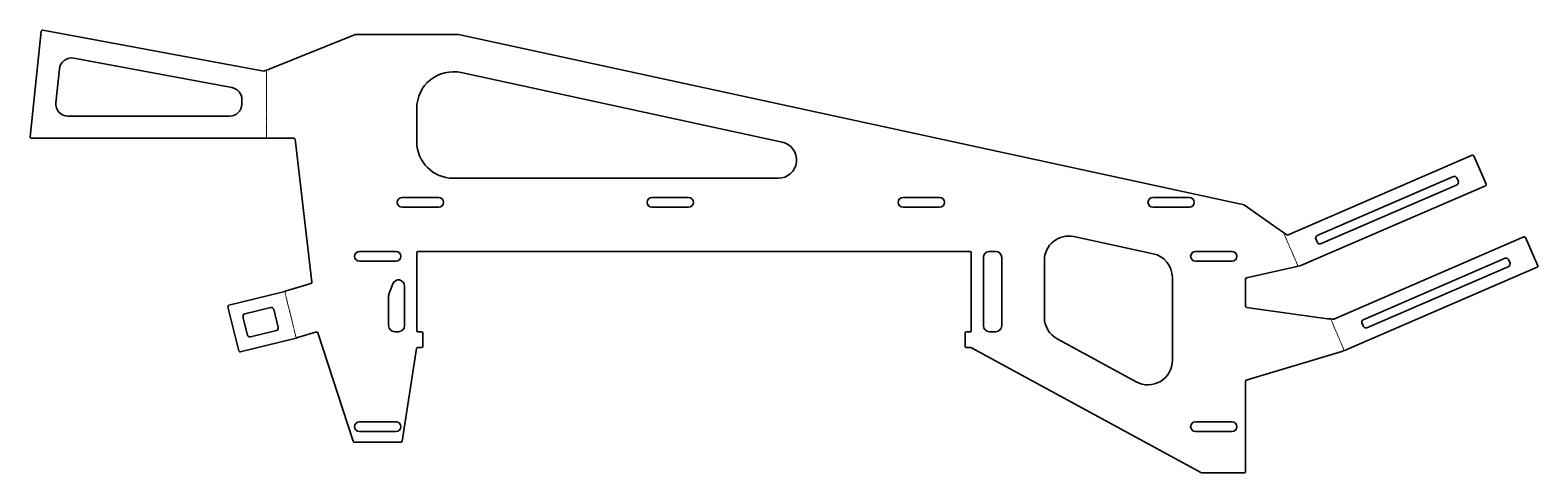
# Model space of a CAD drawing. Header units: inches. Extents: x 0 to 1237, y 0 to 364.
import ezdxf

# ---------------------------------------------------------------- set-up
doc = ezdxf.new("R2010")
doc.units = ezdxf.units.IN
doc.header["$MEASUREMENT"] = 0
doc.linetypes.add('Chain', pattern=[13.68, 9.12, -1.14, 2.28, -1.14])
doc.layers.add('SIMUMAK Bend Centerline (ISO)', color=7, linetype='Chain', lineweight=9)
doc.layers.add('SIMUMAK Visible (ISO)', color=7, linetype='Continuous', lineweight=35)

# ---------------------------------------------------------------- blocks, each defined once
blk = doc.blocks.new('SLP-SMT-02-CENF02_Sheet_2_SLP-SMT-02-CENF02 (Desplegada)')
at = {"layer": 'SIMUMAK Bend Centerline (ISO)', "ltscale": 0.263158}
for p, q in [((-420, 163.6), (-420, 107.8)), ((426.5, 2.5), (414.5, 30.2)), ((-405, -18.1), (-395.6, -56.3)), ((464.4, -66.6), (453.2, -40.7))]:
    blk.add_line(p, q, dxfattribs=at)
at = {"layer": 'SIMUMAK Visible (ISO)'}
for p, q in [((-613.9, 108.9), (-604.8, 195.5)), ((-603.6, 196.4), (-422.2, 162.8)), ((-417.7, 164.4), (-347.7, 192.7)), ((-347.4, 192.8), (-262.7, 192.8)), ((-262.4, 192.8), (382.3, 52.9)), ((-578.2, 173.4), (-448.4, 149.3)), ((-592.9, 136.8), (-589.9, 164.6)), ((-260.3, 161.6), (3.2, 104.5)), ((-440.2, 139.5), (-440.2, 135.8)), ((-450.2, 125.8), (-582.9, 125.8)), ((-296.7, 104.8), (-296.7, 132.3)), ((-397.6, 107.8), (-612.9, 107.8)), ((-382.8, -10.6), (-396.6, 106.9)), ((417.9, 28.1), (569.3, 93.7)), ((570.6, 93.2), (580.7, 70)), ((0, 74.8), (-266.7, 74.8)), ((442.1, 27.7), (554, 76.2)), ((556.7, 75.2), (558, 72.2)), ((580.2, 68.7), (428.8, 3.1)), ((556.9, 69.5), (445, 21)), ((-308.7, 59), (-278.7, 59)), ((-278.7, 51), (-308.7, 51)), ((-103.7, 59), (-73.7, 59)), ((-73.7, 51), (-103.7, 51)), ((102.3, 59), (132.3, 59)), ((132.3, 51), (102.3, 51)), ((307.3, 59), (337.3, 59)), ((337.3, 51), (307.3, 51)), ((382.6, 52.8), (411.1, 32.4)), ((242.5, 27), (307.5, 12.9)), ((442.3, 22.1), (441.1, 25)), ((455.8, -40.9), (611.7, 26.7)), ((613.1, 26.2), (623.1, 3)), ((-343.7, 14.8), (-313.7, 14.8)), ((-296.7, 13.8), (-296.7, -50.2)), ((157.3, 14.8), (-295.7, 14.8)), ((158.3, -50.2), (158.3, 13.8)), ((173.3, 14.8), (178.3, 14.8)), ((342.3, 14.8), (372.3, 14.8)), ((-313.7, 6.8), (-343.7, 6.8)), ((168.3, -46.2), (168.3, 9.8)), ((183.3, 9.8), (183.3, -46.2)), ((218.3, -39.4), (218.3, 7.4)), ((372.3, 6.8), (342.3, 6.8)), ((424.3, 2), (384.1, -6.9)), ((622.6, 1.7), (466.6, -65.9)), ((479.9, -41.3), (596.5, 9.2)), ((599.3, 2.5), (482.8, -48)), ((599.1, 8.1), (600.4, 5.2)), ((-402.9, -17.4), (-383.6, -11.6)), ((-319.5, -20.4), (-316.4, -11.9)), ((323.3, -6.7), (323.3, -74.8)), ((383.3, -7.9), (383.3, -30.2)), ((-450.9, -29.5), (-407.2, -18.7)), ((-319.8, -46.2), (-319.8, -22.1)), ((-306.7, -13.6), (-306.7, -46.2)), ((-442.7, -67), (-451.6, -30.7)), ((-437.8, -36.5), (-416.5, -31.3)), ((-414, -32.7), (-410.3, -47.7)), ((384.2, -31.2), (450.7, -40.5)), ((-435.6, -54), (-439.3, -39)), ((480.2, -46.9), (478.9, -44)), ((-397.8, -57), (-441.5, -67.8)), ((-411.8, -50.1), (-433.2, -55.4)), ((-379, -51.4), (-393.4, -55.7)), ((-377.8, -52), (-348.9, -141.2)), ((-311.7, -51.2), (-314.8, -51.2)), ((-295.7, -51.2), (-292.7, -51.2)), ((-291.7, -52.2), (-291.7, -63.2)), ((153.3, -63.2), (153.3, -52.2)), ((154.3, -51.2), (157.3, -51.2)), ((178.3, -51.2), (173.3, -51.2)), ((293.7, -92.4), (228.7, -57)), ((-308.6, -141.1), (-296.8, -65.1)), ((-292.7, -64.2), (-295.9, -64.2)), ((158, -64.2), (154.3, -64.2)), ((158.5, -64.3), (347.1, -167)), ((462.3, -67.3), (384, -90.9)), ((383.3, -91.9), (383.3, -166.1)), ((-343.7, -125.2), (-313.7, -125.2)), ((-313.7, -133.2), (-343.7, -133.2)), ((342.3, -125.2), (372.3, -125.2)), ((372.3, -133.2), (342.3, -133.2)), ((-348, -141.9), (-309.6, -141.9)), ((382.3, -167.1), (347.5, -167.1))]:
    blk.add_line(p, q, dxfattribs=at)
at = {"layer": 'SIMUMAK Visible (ISO)', "extrusion": (0, 0, -1)}
for centre, radius, start, end in [((603.8, 195.4), 1, 6, 100.5), ((347.4, 191.8), 1, 67.9757, 90), ((262.7, 191.8), 1, 90, 102.2388), ((612.9, 108.8), 1, 270, 6), ((-569.7, 92.8), 1, 66.5623, 156.5623), ((-579.8, 69.6), 1, 156.5623, 246.5623), ((308.7, 55), 4, 270, 90), ((278.7, 55), 4, 90, 270), ((103.7, 55), 4, 270, 90), ((73.7, 55), 4, 90, 270), ((-102.3, 55), 4, 270, 90), ((-132.3, 55), 4, 90, 270), ((-307.3, 55), 4, 270, 90), ((-337.3, 55), 4, 90, 270), ((-382, 52), 1, 102.2388, 125.5377), ((-612.1, 25.8), 1, 66.5623, 156.5623), ((343.7, 10.8), 4, 270, 90), ((313.7, 10.8), 4, 90, 270), ((-342.3, 10.8), 4, 270, 90), ((-372.3, 10.8), 4, 90, 270), ((-622.2, 2.6), 1, 156.5623, 246.5623), ((450.7, -30.4), 1, 346.1487, 76.1487), ((292.7, -52.2), 1, 90, 180), ((-154.3, -52.2), 1, 0, 90), ((441.7, -66.8), 1, 256.1487, 346.1487), ((292.7, -63.2), 1, 180, 270), ((-154.3, -63.2), 1, 270, 0), ((343.7, -129.2), 4, 270, 90), ((313.7, -129.2), 4, 90, 270), ((-342.3, -129.2), 4, 270, 90), ((-372.3, -129.2), 4, 90, 270), ((348, -140.9), 1, 270, 342.0624), ((309.6, -140.9), 1, 188.779, 270), ((-347.5, -166.1), 1, 270, 298.568), ((-382.3, -166.1), 1, 180, 270)]:
    blk.add_arc(centre, radius, start, end, dxfattribs=at)
at = {"layer": 'SIMUMAK Visible (ISO)'}
for centre, radius, start, end in [((-580, 163.6), 10, 79.5, 174), ((-266.7, 132.3), 30, 77.7612, 180), ((-450.2, 139.5), 10, 0, 79.5), ((-582.9, 135.8), 10, 174, 270), ((-450.2, 135.8), 10, 270, 0), ((-397.6, 106.8), 1, 6.6793, 90), ((-266.7, 104.8), 30, 180, 270), ((0, 89.8), 15, 270, 77.7612), ((554.8, 74.4), 2, 23.4377, 113.4377), ((556.1, 71.4), 2, 293.4377, 23.4377), ((238.3, 7.4), 20, 77.7612, 180), ((442.9, 25.8), 2, 113.4377, 203.4377), ((-295.7, 13.8), 1, 90, 180), ((157.3, 13.8), 1, 0, 90), ((173.3, 9.8), 5, 90, 180), ((178.3, 9.8), 5, 360, 90), ((303.3, -6.7), 20, 360, 77.7612), ((444.2, 22.9), 2, 203.4377, 293.4377), ((597.3, 7.3), 2, 23.4377, 113.4377), ((598.5, 4.4), 2, 293.4377, 23.4377), ((-383.8, -10.7), 1, 286.6793, 6.6793), ((-311.7, -13.6), 5, 0, 160), ((384.3, -7.9), 1, 102.5288, 180), ((-314.8, -22.1), 5, 160, 180), ((-437.3, -38.5), 2, 103.8513, 193.8513), ((-416, -33.2), 2, 13.8513, 103.8513), ((384.3, -30.2), 1, 180, 262.0928), ((-412.3, -48.2), 2, 283.8513, 13.8513), ((-314.8, -46.2), 5, 180, 270), ((-311.7, -46.2), 5, 270, 360), ((173.3, -46.2), 5, 180, 270), ((178.3, -46.2), 5, 270, 360), ((238.3, -39.4), 20, 180, 241.432), ((480.7, -43.2), 2, 113.4377, 203.4377), ((482, -46.1), 2, 203.4377, 293.4377), ((-433.6, -53.5), 2, 193.8513, 283.8513), ((-378.7, -52.4), 1, 17.9376, 106.6793), ((-295.7, -50.2), 1, 180, 270), ((157.3, -50.2), 1, 270, 360), ((-295.9, -65.2), 1, 90, 171.221), ((158, -65.2), 1, 61.432, 90), ((303.3, -74.8), 20, 241.432, 0), ((384.3, -91.9), 1, 106.7935, 180)]:
    blk.add_arc(centre, radius, start, end, dxfattribs=at)
for points in [[(-422.2, 162.8), (-420.7, 163.3), (-419.2, 163.9), (-417.7, 164.4)], [(411.1, 32.4), (413.4, 31), (415.7, 29.5), (417.9, 28.1)], [(428.8, 3.1), (427.3, 2.7), (425.8, 2.4), (424.3, 2)], [(-407.2, -18.7), (-405.8, -18.3), (-404.3, -17.8), (-402.9, -17.4)], [(450.7, -40.5), (452.4, -40.6), (454.1, -40.8), (455.8, -40.9)], [(-393.4, -55.7), (-394.9, -56.1), (-396.3, -56.6), (-397.8, -57)], [(466.6, -65.9), (465.2, -66.4), (463.7, -66.8), (462.3, -67.3)]]:
    blk.add_open_spline(points, degree=3, dxfattribs=at)

msp = doc.modelspace()

# ---------------------------------------------------------------- block references
msp.add_blockref('SLP-SMT-02-CENF02_Sheet_2_SLP-SMT-02-CENF02 (Desplegada)', (613.9, 167.1))

doc.saveas('drawing.dxf')
